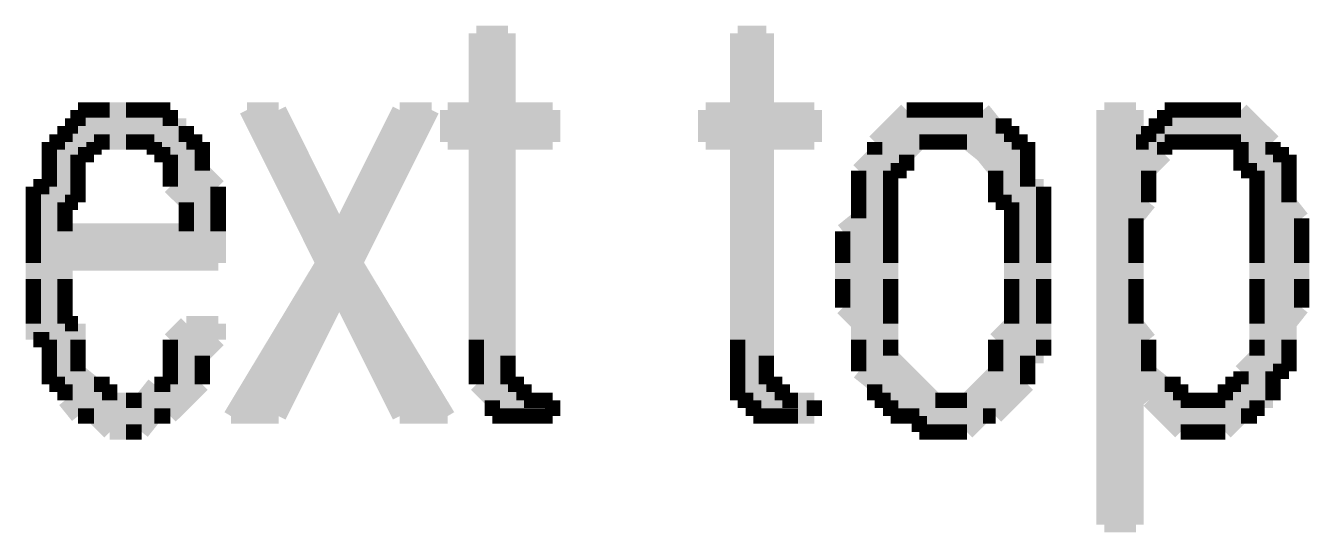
# Model space of a CAD drawing. Header units: millimetres. Extents: x 5 to 350, y 3 to 213.
# Drawn here: x 95.21 to 102.31, y 168.27 to 171.07 of the extents above; entities that cross this region are included whole.
import ezdxf

# ---------------------------------------------------------------- set-up
doc = ezdxf.new("R2010")
doc.units = ezdxf.units.MM
doc.layers.add('H', color=251, linetype='Continuous')
doc.layers.add('P', color=255, linetype='Continuous')

msp = doc.modelspace()

# ---------------------------------------------------------------- hatches: boundary and pattern name
at = {"layer": 'H', "linetype": 'Continuous'}
for points in [[(97.79, 168.998), (97.702, 169.086), (97.702, 170.427), (97.543, 170.427), (97.543, 170.603), (97.702, 170.603), (97.702, 171.027), (97.878, 171.027), (97.878, 170.603), (98.125, 170.603), (98.125, 170.427), (97.878, 170.427), (97.878, 169.086), (97.966, 169.086), (97.966, 168.998), (97.79, 168.998)], [(99.148, 168.998), (99.148, 170.427), (98.972, 170.427), (98.972, 170.603), (99.148, 170.603), (99.148, 171.027), (99.307, 171.027), (99.307, 170.603), (99.572, 170.603), (99.572, 170.427), (99.307, 170.427), (99.307, 169.086), (99.395, 169.086), (99.395, 168.998), (99.148, 168.998)], [(95.673, 168.822), (95.585, 168.91), (95.497, 168.91), (95.426, 168.998), (95.426, 169.086), (95.338, 169.086), (95.338, 169.333), (95.25, 169.333), (95.25, 170.18), (95.338, 170.18), (95.338, 170.427), (95.426, 170.427), (95.426, 170.515), (95.497, 170.515), (95.497, 170.603), (96.008, 170.603), (96.008, 170.515), (96.097, 170.515), (95.762, 170.427), (95.585, 170.427), (95.585, 170.356), (95.497, 170.356), (95.497, 170.092), (95.426, 170.092), (95.426, 169.933), (96.273, 169.933), (96.273, 169.757), (95.426, 169.757), (95.426, 169.422), (95.497, 169.422), (95.497, 169.157), (95.585, 169.086), (95.673, 169.086), (95.673, 168.998), (96.097, 168.998), (96.008, 168.91), (95.92, 168.91), (95.85, 168.822), (95.673, 168.822)], [(96.344, 168.91), (96.855, 169.757), (97.278, 170.603), (97.455, 170.603), (96.608, 168.91), (96.344, 168.91)], [(96.855, 169.757), (96.432, 170.603), (96.608, 170.603), (96.943, 169.933), (96.855, 169.757)], [(99.907, 168.998), (99.907, 169.086), (99.818, 169.157), (99.818, 169.422), (99.73, 169.51), (99.73, 169.933), (99.818, 170.004), (99.818, 170.268), (99.907, 170.356), (99.907, 170.427), (100.083, 170.603), (100.506, 170.603), (100.577, 170.515), (100.665, 170.515), (100.665, 170.427), (100.154, 170.427), (100.083, 170.356), (100.083, 170.268), (99.995, 170.268), (99.995, 169.245), (100.242, 168.998), (99.907, 168.998)], [(101.177, 168.31), (101.177, 170.603), (101.353, 170.603), (101.353, 170.427), (101.512, 170.356), (101.424, 170.268), (101.424, 170.092), (101.353, 170.004), (101.353, 169.422), (101.424, 169.333), (101.424, 169.157), (101.512, 169.086), (101.353, 169.086), (101.353, 168.31), (101.177, 168.31)], [(101.512, 170.356), (101.353, 170.427), (101.424, 170.427), (101.424, 170.515), (101.512, 170.515), (101.512, 170.603), (101.935, 170.603), (102.023, 170.515), (101.688, 170.427), (101.512, 170.427), (101.512, 170.356)], [(96.097, 169.933), (96.097, 170.092), (96.008, 170.18), (96.008, 170.356), (95.92, 170.356), (95.92, 170.427), (95.762, 170.427), (96.097, 170.515), (96.097, 170.427), (96.185, 170.427), (96.185, 170.268), (96.273, 170.18), (96.273, 169.933), (96.097, 169.933)], [(101.847, 168.998), (101.847, 169.086), (101.935, 169.086), (101.935, 169.157), (102.023, 169.245), (102.023, 170.268), (101.935, 170.268), (101.935, 170.427), (101.688, 170.427), (102.023, 170.515), (102.112, 170.427), (102.112, 170.356), (102.2, 170.356), (102.2, 170.092), (102.27, 170.004), (102.27, 169.51), (102.2, 169.422), (102.2, 169.157), (102.112, 169.157), (102.112, 168.998), (101.847, 168.998)], [(100.154, 168.822), (100.154, 168.91), (99.995, 168.91), (99.995, 168.998), (100.418, 168.998), (100.577, 169.157), (100.577, 169.333), (100.665, 169.422), (100.665, 170.092), (100.577, 170.092), (100.577, 170.268), (100.418, 170.427), (100.753, 170.427), (100.753, 170.18), (100.842, 170.18), (100.842, 169.245), (100.753, 169.245), (100.753, 169.086), (100.577, 168.91), (100.506, 168.91), (100.418, 168.822), (100.154, 168.822)], [(97.278, 168.91), (96.943, 169.58), (97.032, 169.757), (97.543, 168.91), (97.278, 168.91)], [(95.85, 168.998), (95.92, 169.086), (96.008, 169.086), (96.008, 169.333), (96.097, 169.422), (96.273, 169.422), (96.273, 169.333), (96.185, 169.245), (96.185, 169.086), (96.097, 168.998), (95.85, 168.998)], [(101.6, 168.822), (101.353, 169.086), (101.6, 169.086), (101.6, 168.998), (102.023, 168.998), (102.023, 168.91), (101.935, 168.91), (101.847, 168.822), (101.6, 168.822)], [(97.79, 168.91), (97.79, 168.998), (98.125, 168.998), (98.125, 168.91), (97.79, 168.91)], [(99.236, 168.91), (99.236, 168.998), (99.572, 168.998), (99.572, 168.91), (99.236, 168.91)]]:
    msp.add_hatch(color=256, dxfattribs=at).paths.add_polyline_path(points)

# ---------------------------------------------------------------- linework, layer by layer
at = {"layer": 'P', "const_width": 0.085}
for points in [[(97.878, 171.027), (97.702, 171.027)], [(97.702, 171.027), (97.702, 170.603)], [(97.878, 170.603), (97.878, 171.027)], [(99.307, 171.027), (99.148, 171.027)], [(99.148, 171.027), (99.148, 170.603)], [(99.307, 170.603), (99.307, 171.027)], [(95.585, 170.603), (95.497, 170.603)], [(95.497, 170.603), (95.497, 170.515)], [(95.673, 170.603), (95.585, 170.603)], [(95.762, 170.603), (95.673, 170.603)], [(95.85, 170.603), (95.762, 170.603)], [(95.92, 170.603), (95.85, 170.603)], [(96.008, 170.603), (95.92, 170.603)], [(96.008, 170.515), (96.008, 170.603)], [(96.608, 170.603), (96.432, 170.603)], [(96.432, 170.603), (96.855, 169.757)], [(96.943, 169.933), (96.608, 170.603)], [(97.278, 170.603), (96.943, 169.933)], [(97.032, 169.757), (97.455, 170.603)], [(97.455, 170.603), (97.278, 170.603)], [(97.702, 170.603), (97.543, 170.603)], [(97.543, 170.603), (97.543, 170.427)], [(98.125, 170.603), (97.878, 170.603)], [(98.125, 170.427), (98.125, 170.603)], [(99.148, 170.603), (98.972, 170.603)], [(98.972, 170.603), (98.972, 170.427)], [(99.572, 170.603), (99.307, 170.603)], [(99.572, 170.427), (99.572, 170.603)], [(100.083, 170.603), (99.995, 170.515)], [(100.154, 170.603), (100.083, 170.603)], [(100.242, 170.603), (100.154, 170.603)], [(100.33, 170.603), (100.242, 170.603)], [(100.418, 170.603), (100.33, 170.603)], [(100.33, 170.603), (100.33, 170.603)], [(100.506, 170.603), (100.418, 170.603)], [(100.577, 170.515), (100.506, 170.603)], [(101.353, 170.603), (101.177, 170.603)], [(101.177, 170.603), (101.177, 168.31)], [(101.353, 170.427), (101.353, 170.603)], [(101.6, 170.603), (101.512, 170.603)], [(101.512, 170.603), (101.512, 170.515)], [(101.688, 170.603), (101.6, 170.603)], [(101.776, 170.603), (101.688, 170.603)], [(101.847, 170.603), (101.776, 170.603)], [(101.776, 170.603), (101.776, 170.603)], [(101.935, 170.603), (101.847, 170.603)], [(102.023, 170.515), (101.935, 170.603)], [(95.497, 170.515), (95.426, 170.515)], [(95.426, 170.515), (95.426, 170.427)], [(96.097, 170.515), (95.762, 170.427)], [(95.762, 170.427), (96.097, 170.515)], [(96.097, 170.515), (96.008, 170.515)], [(96.097, 170.427), (96.097, 170.515)], [(99.995, 170.515), (99.907, 170.427)], [(100.665, 170.515), (100.577, 170.515)], [(100.665, 170.427), (100.665, 170.515)], [(101.512, 170.515), (101.424, 170.515)], [(101.424, 170.515), (101.424, 170.427)], [(102.023, 170.515), (101.688, 170.427)], [(101.688, 170.427), (102.023, 170.515)], [(102.112, 170.427), (102.023, 170.515)], [(95.426, 170.427), (95.338, 170.427)], [(95.338, 170.427), (95.338, 170.356)], [(95.585, 170.356), (95.585, 170.427)], [(95.585, 170.427), (95.673, 170.427)], [(95.673, 170.427), (95.762, 170.427)], [(95.762, 170.427), (95.85, 170.427)], [(95.85, 170.427), (95.92, 170.427)], [(95.92, 170.427), (95.92, 170.356)], [(96.185, 170.427), (96.097, 170.427)], [(96.097, 170.427), (96.097, 170.427)], [(96.185, 170.356), (96.185, 170.427)], [(97.543, 170.427), (97.702, 170.427)], [(97.702, 170.427), (97.702, 169.333)], [(97.878, 169.245), (97.878, 170.427)], [(97.878, 170.427), (98.125, 170.427)], [(98.972, 170.427), (99.148, 170.427)], [(99.148, 170.427), (99.148, 169.333)], [(99.307, 169.245), (99.307, 170.427)], [(99.307, 170.427), (99.572, 170.427)], [(99.907, 170.427), (99.907, 170.356)], [(100.083, 170.356), (100.154, 170.427)], [(100.154, 170.427), (100.242, 170.427)], [(100.242, 170.427), (100.33, 170.427)], [(100.665, 170.427), (100.33, 170.427)], [(100.33, 170.427), (100.418, 170.427)], [(100.33, 170.427), (100.665, 170.427)], [(100.418, 170.427), (100.506, 170.356)], [(100.753, 170.427), (100.665, 170.427)], [(100.665, 170.427), (100.665, 170.427)], [(100.753, 170.356), (100.753, 170.427)], [(101.512, 170.356), (101.353, 170.427)], [(101.424, 170.427), (101.353, 170.427)], [(101.353, 170.427), (101.512, 170.356)], [(101.512, 170.356), (101.512, 170.427)], [(101.512, 170.427), (101.6, 170.427)], [(101.6, 170.427), (101.688, 170.427)], [(101.688, 170.427), (101.776, 170.427)], [(101.776, 170.427), (101.847, 170.427)], [(101.847, 170.427), (101.935, 170.427)], [(101.935, 170.427), (101.935, 170.356)], [(102.112, 170.356), (102.112, 170.427)], [(102.112, 170.427), (102.112, 170.427)], [(95.338, 170.356), (95.338, 170.268)], [(95.497, 170.268), (95.497, 170.356)], [(95.497, 170.356), (95.585, 170.356)], [(95.92, 170.356), (96.008, 170.356)], [(96.008, 170.356), (96.008, 170.268)], [(96.185, 170.268), (96.185, 170.356)], [(99.907, 170.356), (99.818, 170.268)], [(100.083, 170.268), (100.083, 170.356)], [(100.506, 170.356), (100.577, 170.268)], [(100.753, 170.268), (100.753, 170.356)], [(101.424, 170.268), (101.512, 170.356)], [(101.935, 170.356), (101.935, 170.268)], [(102.2, 170.356), (102.112, 170.356)], [(102.2, 170.268), (102.2, 170.356)], [(95.338, 170.268), (95.338, 170.18)], [(95.497, 170.18), (95.497, 170.268)], [(96.008, 170.268), (96.008, 170.18)], [(96.273, 170.18), (96.185, 170.268)], [(99.818, 170.268), (99.818, 170.18)], [(99.995, 170.18), (99.995, 170.268)], [(99.995, 170.268), (100.083, 170.268)], [(100.577, 170.268), (100.577, 170.18)], [(100.753, 170.18), (100.753, 170.268)], [(101.424, 170.18), (101.424, 170.268)], [(101.935, 170.268), (102.023, 170.268)], [(102.023, 170.268), (102.023, 170.18)], [(102.2, 170.18), (102.2, 170.268)], [(95.338, 170.18), (95.25, 170.18)], [(95.25, 170.18), (95.25, 170.092)], [(95.497, 170.092), (95.497, 170.18)], [(96.008, 170.18), (96.097, 170.092)], [(96.273, 170.092), (96.273, 170.18)], [(99.818, 170.18), (99.818, 170.092)], [(99.995, 170.092), (99.995, 170.18)], [(100.577, 170.18), (100.577, 170.092)], [(100.842, 170.18), (100.753, 170.18)], [(100.842, 170.092), (100.842, 170.18)], [(101.424, 170.092), (101.424, 170.18)], [(102.023, 170.18), (102.023, 170.092)], [(102.2, 170.092), (102.2, 170.18)], [(95.25, 170.092), (95.25, 170.004)], [(95.426, 170.004), (95.426, 170.092)], [(95.426, 170.092), (95.497, 170.092)], [(96.097, 170.092), (96.097, 170.004)], [(96.273, 170.004), (96.273, 170.092)], [(99.818, 170.092), (99.818, 170.004)], [(99.995, 170.004), (99.995, 170.092)], [(100.577, 170.092), (100.665, 170.092)], [(100.665, 170.092), (100.665, 170.004)], [(100.842, 170.004), (100.842, 170.092)], [(101.353, 170.004), (101.424, 170.092)], [(102.023, 170.092), (102.023, 170.004)], [(102.27, 170.004), (102.2, 170.092)], [(95.25, 170.004), (95.25, 169.933)], [(95.426, 169.933), (95.426, 170.004)], [(96.097, 170.004), (96.097, 169.933)], [(96.273, 169.933), (96.273, 170.004)], [(99.818, 170.004), (99.73, 169.933)], [(99.995, 169.933), (99.995, 170.004)], [(100.665, 170.004), (100.665, 169.933)], [(100.842, 169.933), (100.842, 170.004)], [(101.353, 169.933), (101.353, 170.004)], [(102.023, 170.004), (102.023, 169.933)], [(102.27, 169.933), (102.27, 170.004)], [(95.25, 169.933), (95.25, 169.845)], [(96.097, 169.933), (95.426, 169.933)], [(95.426, 169.933), (96.273, 169.933)], [(96.273, 169.933), (95.426, 169.933)], [(96.273, 169.757), (96.273, 169.933)], [(96.943, 169.933), (96.855, 169.757)], [(96.855, 169.757), (96.943, 169.933)], [(99.73, 169.933), (99.73, 169.845)], [(99.995, 169.845), (99.995, 169.933)], [(100.665, 169.933), (100.665, 169.845)], [(100.842, 169.845), (100.842, 169.933)], [(101.353, 169.845), (101.353, 169.933)], [(102.023, 169.933), (102.023, 169.845)], [(102.27, 169.845), (102.27, 169.933)], [(95.25, 169.845), (95.25, 169.757)], [(99.73, 169.845), (99.73, 169.757)], [(99.995, 169.757), (99.995, 169.845)], [(100.665, 169.845), (100.665, 169.757)], [(100.842, 169.757), (100.842, 169.845)], [(101.353, 169.757), (101.353, 169.845)], [(102.023, 169.845), (102.023, 169.757)], [(102.27, 169.757), (102.27, 169.845)], [(95.25, 169.757), (95.25, 169.668)], [(95.426, 169.668), (95.426, 169.757)], [(95.426, 169.757), (96.273, 169.757)], [(96.855, 169.757), (96.344, 168.91)], [(97.032, 169.757), (96.943, 169.58)], [(96.943, 169.58), (97.032, 169.757)], [(97.543, 168.91), (97.032, 169.757)], [(99.73, 169.757), (99.73, 169.668)], [(99.995, 169.668), (99.995, 169.757)], [(100.665, 169.757), (100.665, 169.668)], [(100.842, 169.668), (100.842, 169.757)], [(101.353, 169.668), (101.353, 169.757)], [(102.023, 169.757), (102.023, 169.668)], [(102.27, 169.668), (102.27, 169.757)], [(95.25, 169.668), (95.25, 169.58)], [(95.426, 169.58), (95.426, 169.668)], [(99.73, 169.668), (99.73, 169.58)], [(99.995, 169.58), (99.995, 169.668)], [(100.665, 169.668), (100.665, 169.58)], [(100.842, 169.58), (100.842, 169.668)], [(101.353, 169.58), (101.353, 169.668)], [(102.023, 169.668), (102.023, 169.58)], [(102.27, 169.58), (102.27, 169.668)], [(95.25, 169.58), (95.25, 169.51)], [(95.426, 169.51), (95.426, 169.58)], [(96.608, 168.91), (96.943, 169.58)], [(96.943, 169.58), (97.278, 168.91)], [(99.73, 169.58), (99.73, 169.51)], [(99.995, 169.51), (99.995, 169.58)], [(100.665, 169.58), (100.665, 169.51)], [(100.842, 169.51), (100.842, 169.58)], [(101.353, 169.51), (101.353, 169.58)], [(102.023, 169.58), (102.023, 169.51)], [(102.27, 169.51), (102.27, 169.58)], [(95.25, 169.51), (95.25, 169.422)], [(95.426, 169.422), (95.426, 169.51)], [(99.73, 169.51), (99.818, 169.422)], [(99.995, 169.422), (99.995, 169.51)], [(100.665, 169.51), (100.665, 169.422)], [(100.842, 169.422), (100.842, 169.51)], [(101.353, 169.422), (101.353, 169.51)], [(102.023, 169.51), (102.023, 169.422)], [(102.2, 169.422), (102.27, 169.51)], [(95.25, 169.422), (95.25, 169.333)], [(95.497, 169.422), (95.426, 169.422)], [(95.497, 169.333), (95.497, 169.422)], [(96.097, 169.422), (96.008, 169.333)], [(96.273, 169.422), (96.097, 169.422)], [(96.273, 169.333), (96.273, 169.422)], [(99.818, 169.422), (99.818, 169.333)], [(99.995, 169.333), (99.995, 169.422)], [(100.665, 169.422), (100.577, 169.333)], [(100.842, 169.333), (100.842, 169.422)], [(101.424, 169.333), (101.353, 169.422)], [(102.023, 169.422), (102.023, 169.333)], [(102.2, 169.333), (102.2, 169.422)], [(95.25, 169.333), (95.338, 169.333)], [(95.338, 169.333), (95.338, 169.245)], [(95.497, 169.245), (95.497, 169.333)], [(96.008, 169.333), (96.008, 169.245)], [(96.185, 169.245), (96.273, 169.333)], [(96.273, 169.333), (96.273, 169.333)], [(97.702, 169.333), (97.702, 169.245)], [(99.148, 169.333), (99.148, 169.245)], [(99.818, 169.333), (99.818, 169.245)], [(99.995, 169.245), (99.995, 169.333)], [(100.577, 169.333), (100.577, 169.245)], [(100.842, 169.245), (100.842, 169.333)], [(101.424, 169.245), (101.424, 169.333)], [(102.023, 169.333), (102.023, 169.245)], [(102.2, 169.245), (102.2, 169.333)], [(95.338, 169.245), (95.338, 169.157)], [(95.497, 169.157), (95.497, 169.245)], [(96.008, 169.245), (96.008, 169.157)], [(96.185, 169.157), (96.185, 169.245)], [(97.702, 169.245), (97.702, 169.157)], [(97.878, 169.157), (97.878, 169.245)], [(99.148, 169.245), (99.148, 169.157)], [(99.307, 169.157), (99.307, 169.245)], [(99.818, 169.245), (99.818, 169.157)], [(100.083, 169.157), (99.995, 169.245)], [(100.577, 169.245), (100.577, 169.157)], [(100.753, 169.157), (100.753, 169.245)], [(100.753, 169.245), (100.842, 169.245)], [(101.424, 169.157), (101.424, 169.245)], [(102.023, 169.245), (101.935, 169.157)], [(102.2, 169.157), (102.2, 169.245)], [(95.338, 169.157), (95.338, 169.086)], [(95.585, 169.086), (95.497, 169.157)], [(96.008, 169.157), (96.008, 169.086)], [(96.185, 169.086), (96.185, 169.157)], [(97.702, 169.157), (97.702, 169.086)], [(97.878, 169.086), (97.878, 169.157)], [(99.148, 169.157), (99.148, 169.086)], [(99.307, 169.086), (99.307, 169.157)], [(99.818, 169.157), (99.907, 169.086)], [(100.154, 169.086), (100.083, 169.157)], [(100.577, 169.157), (100.506, 169.086)], [(100.753, 169.086), (100.753, 169.157)], [(101.512, 169.086), (101.424, 169.157)], [(101.935, 169.157), (101.935, 169.086)], [(102.112, 169.086), (102.112, 169.157)], [(102.112, 169.157), (102.2, 169.157)], [(95.338, 169.086), (95.426, 169.086)], [(95.426, 169.086), (95.426, 168.998)], [(95.673, 169.086), (95.585, 169.086)], [(95.673, 168.998), (95.673, 169.086)], [(95.92, 169.086), (95.85, 168.998)], [(96.008, 169.086), (95.92, 169.086)], [(96.097, 168.998), (96.185, 169.086)], [(97.702, 169.086), (97.79, 168.998)], [(97.966, 169.086), (97.878, 169.086)], [(97.966, 168.998), (97.966, 169.086)], [(99.148, 169.086), (99.148, 168.998)], [(99.395, 169.086), (99.307, 169.086)], [(99.395, 168.998), (99.395, 169.086)], [(99.907, 169.086), (99.907, 168.998)], [(100.242, 168.998), (100.154, 169.086)], [(100.506, 169.086), (100.418, 168.998)], [(100.665, 168.998), (100.753, 169.086)], [(101.512, 169.086), (101.353, 169.086)], [(101.353, 169.086), (101.424, 168.998)], [(101.353, 168.31), (101.353, 169.086)], [(101.353, 169.086), (101.512, 169.086)], [(101.6, 169.086), (101.512, 169.086)], [(101.6, 168.998), (101.6, 169.086)], [(101.935, 169.086), (101.847, 169.086)], [(101.847, 169.086), (101.847, 168.998)], [(102.112, 168.998), (102.112, 169.086)], [(95.426, 168.998), (95.497, 168.91)], [(95.762, 168.998), (95.673, 168.998)], [(95.85, 168.998), (95.762, 168.998)], [(95.762, 168.998), (96.097, 168.998)], [(96.097, 168.998), (95.762, 168.998)], [(96.008, 168.91), (96.097, 168.998)], [(98.037, 168.998), (97.79, 168.998)], [(97.79, 168.998), (97.79, 168.91)], [(97.79, 168.998), (98.037, 168.998)], [(98.037, 168.998), (97.966, 168.998)], [(98.125, 168.998), (98.037, 168.998)], [(98.125, 168.91), (98.125, 168.998)], [(99.148, 168.998), (99.236, 168.998)], [(99.483, 168.998), (99.236, 168.998)], [(99.236, 168.998), (99.236, 168.91)], [(99.236, 168.998), (99.483, 168.998)], [(99.483, 168.998), (99.395, 168.998)], [(99.572, 168.998), (99.483, 168.998)], [(99.572, 168.91), (99.572, 168.998)], [(100.33, 168.998), (99.907, 168.998)], [(99.907, 168.998), (99.995, 168.998)], [(99.907, 168.998), (100.33, 168.998)], [(99.995, 168.998), (99.995, 168.91)], [(100.33, 168.998), (100.242, 168.998)], [(100.418, 168.998), (100.33, 168.998)], [(100.577, 168.91), (100.665, 168.998)], [(101.424, 168.998), (101.512, 168.91)], [(101.688, 168.998), (101.6, 168.998)], [(102.023, 168.998), (101.688, 168.998)], [(101.776, 168.998), (101.688, 168.998)], [(101.688, 168.998), (102.023, 168.998)], [(101.847, 168.998), (101.776, 168.998)], [(102.023, 168.91), (102.023, 168.998)], [(102.023, 168.998), (102.112, 168.998)], [(95.497, 168.91), (95.585, 168.91)], [(95.585, 168.91), (95.673, 168.822)], [(95.85, 168.822), (95.92, 168.91)], [(95.92, 168.91), (96.008, 168.91)], [(96.344, 168.91), (96.608, 168.91)], [(97.278, 168.91), (97.543, 168.91)], [(97.79, 168.91), (97.878, 168.91)], [(97.878, 168.91), (97.966, 168.91)], [(97.966, 168.91), (98.037, 168.91)], [(98.037, 168.91), (98.125, 168.91)], [(99.236, 168.91), (99.307, 168.91)], [(99.307, 168.91), (99.395, 168.91)], [(99.395, 168.91), (99.483, 168.91)], [(99.483, 168.91), (99.572, 168.91)], [(99.995, 168.91), (100.083, 168.91)], [(100.083, 168.91), (100.154, 168.91)], [(100.154, 168.91), (100.154, 168.822)], [(100.418, 168.822), (100.506, 168.91)], [(100.506, 168.91), (100.577, 168.91)], [(101.512, 168.91), (101.6, 168.822)], [(101.847, 168.822), (101.935, 168.91)], [(101.935, 168.91), (102.023, 168.91)], [(95.673, 168.822), (95.762, 168.822)], [(95.762, 168.822), (95.85, 168.822)], [(100.154, 168.822), (100.242, 168.822)], [(100.242, 168.822), (100.33, 168.822)], [(100.33, 168.822), (100.418, 168.822)], [(101.6, 168.822), (101.688, 168.822)], [(101.688, 168.822), (101.776, 168.822)], [(101.776, 168.822), (101.847, 168.822)], [(101.177, 168.31), (101.353, 168.31)]]:
    msp.add_lwpolyline(points, dxfattribs=at)

doc.saveas('drawing.dxf')
